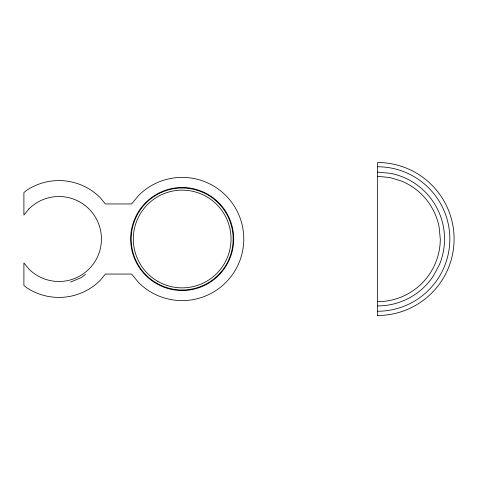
<?xml version="1.0" encoding="UTF-8"?>
<svg xmlns="http://www.w3.org/2000/svg" width="478" height="478" viewBox="0 0 478 478"><rect width="100%" height="100%" fill="white"/><g stroke="black" fill="none" stroke-linecap="round" stroke-linejoin="round"><path stroke-width="0.72" d="M85.508 274.378L81.26 277.634L70.499 282.092M377.62 172.08L390.675 173.365A66.92 66.92 0 0 1 439.443 264.609L433.259 276.176A66.92 66.92 0 0 1 377.62 305.92M377.62 176.328L389.845 177.535L401.604 181.102A62.672 62.672 0 0 1 439.085 226.775L440.292 239A62.672 62.672 0 0 1 377.62 301.672M377.62 166.768A72.232 72.232 0 0 1 449.852 239A72.232 72.232 0 0 1 377.62 311.232M28.907 208.958L23.9 215.058L23.9 192.556L26.493 190.423A58.424 58.424 0 0 1 100.266 197.689L105.399 203.945L131.623 203.945L138.608 195.436A61.608 61.608 0 0 1 225.736 195.436A61.608 61.608 0 0 1 225.736 282.564A61.608 61.608 0 0 1 138.608 282.564L131.623 274.055L105.399 274.055L100.266 280.311A58.424 58.424 0 0 1 26.493 287.577L23.9 285.444L23.9 262.942L28.907 269.042A42.488 42.488 0 0 0 88.998 269.042A42.488 42.488 0 0 0 88.998 208.958A42.488 42.488 0 0 0 28.907 208.958M377.62 315.48L377.62 162.52A76.48 76.48 0 0 1 454.1 239A76.48 76.48 0 0 1 377.62 315.48M156.676 283.155A50.985 50.985 0 0 0 233.156 239A50.985 50.985 0 0 0 156.676 194.845A50.985 50.985 0 0 0 156.676 283.155M157.74 281.315A48.864 48.864 0 0 0 231.035 239A48.864 48.864 0 0 0 157.74 196.685A48.864 48.864 0 0 0 157.74 281.315M156.414 283.615A51.516 51.516 0 0 0 233.688 239A51.516 51.516 0 0 0 156.414 194.385A51.516 51.516 0 0 0 156.414 283.615"/></g></svg>
